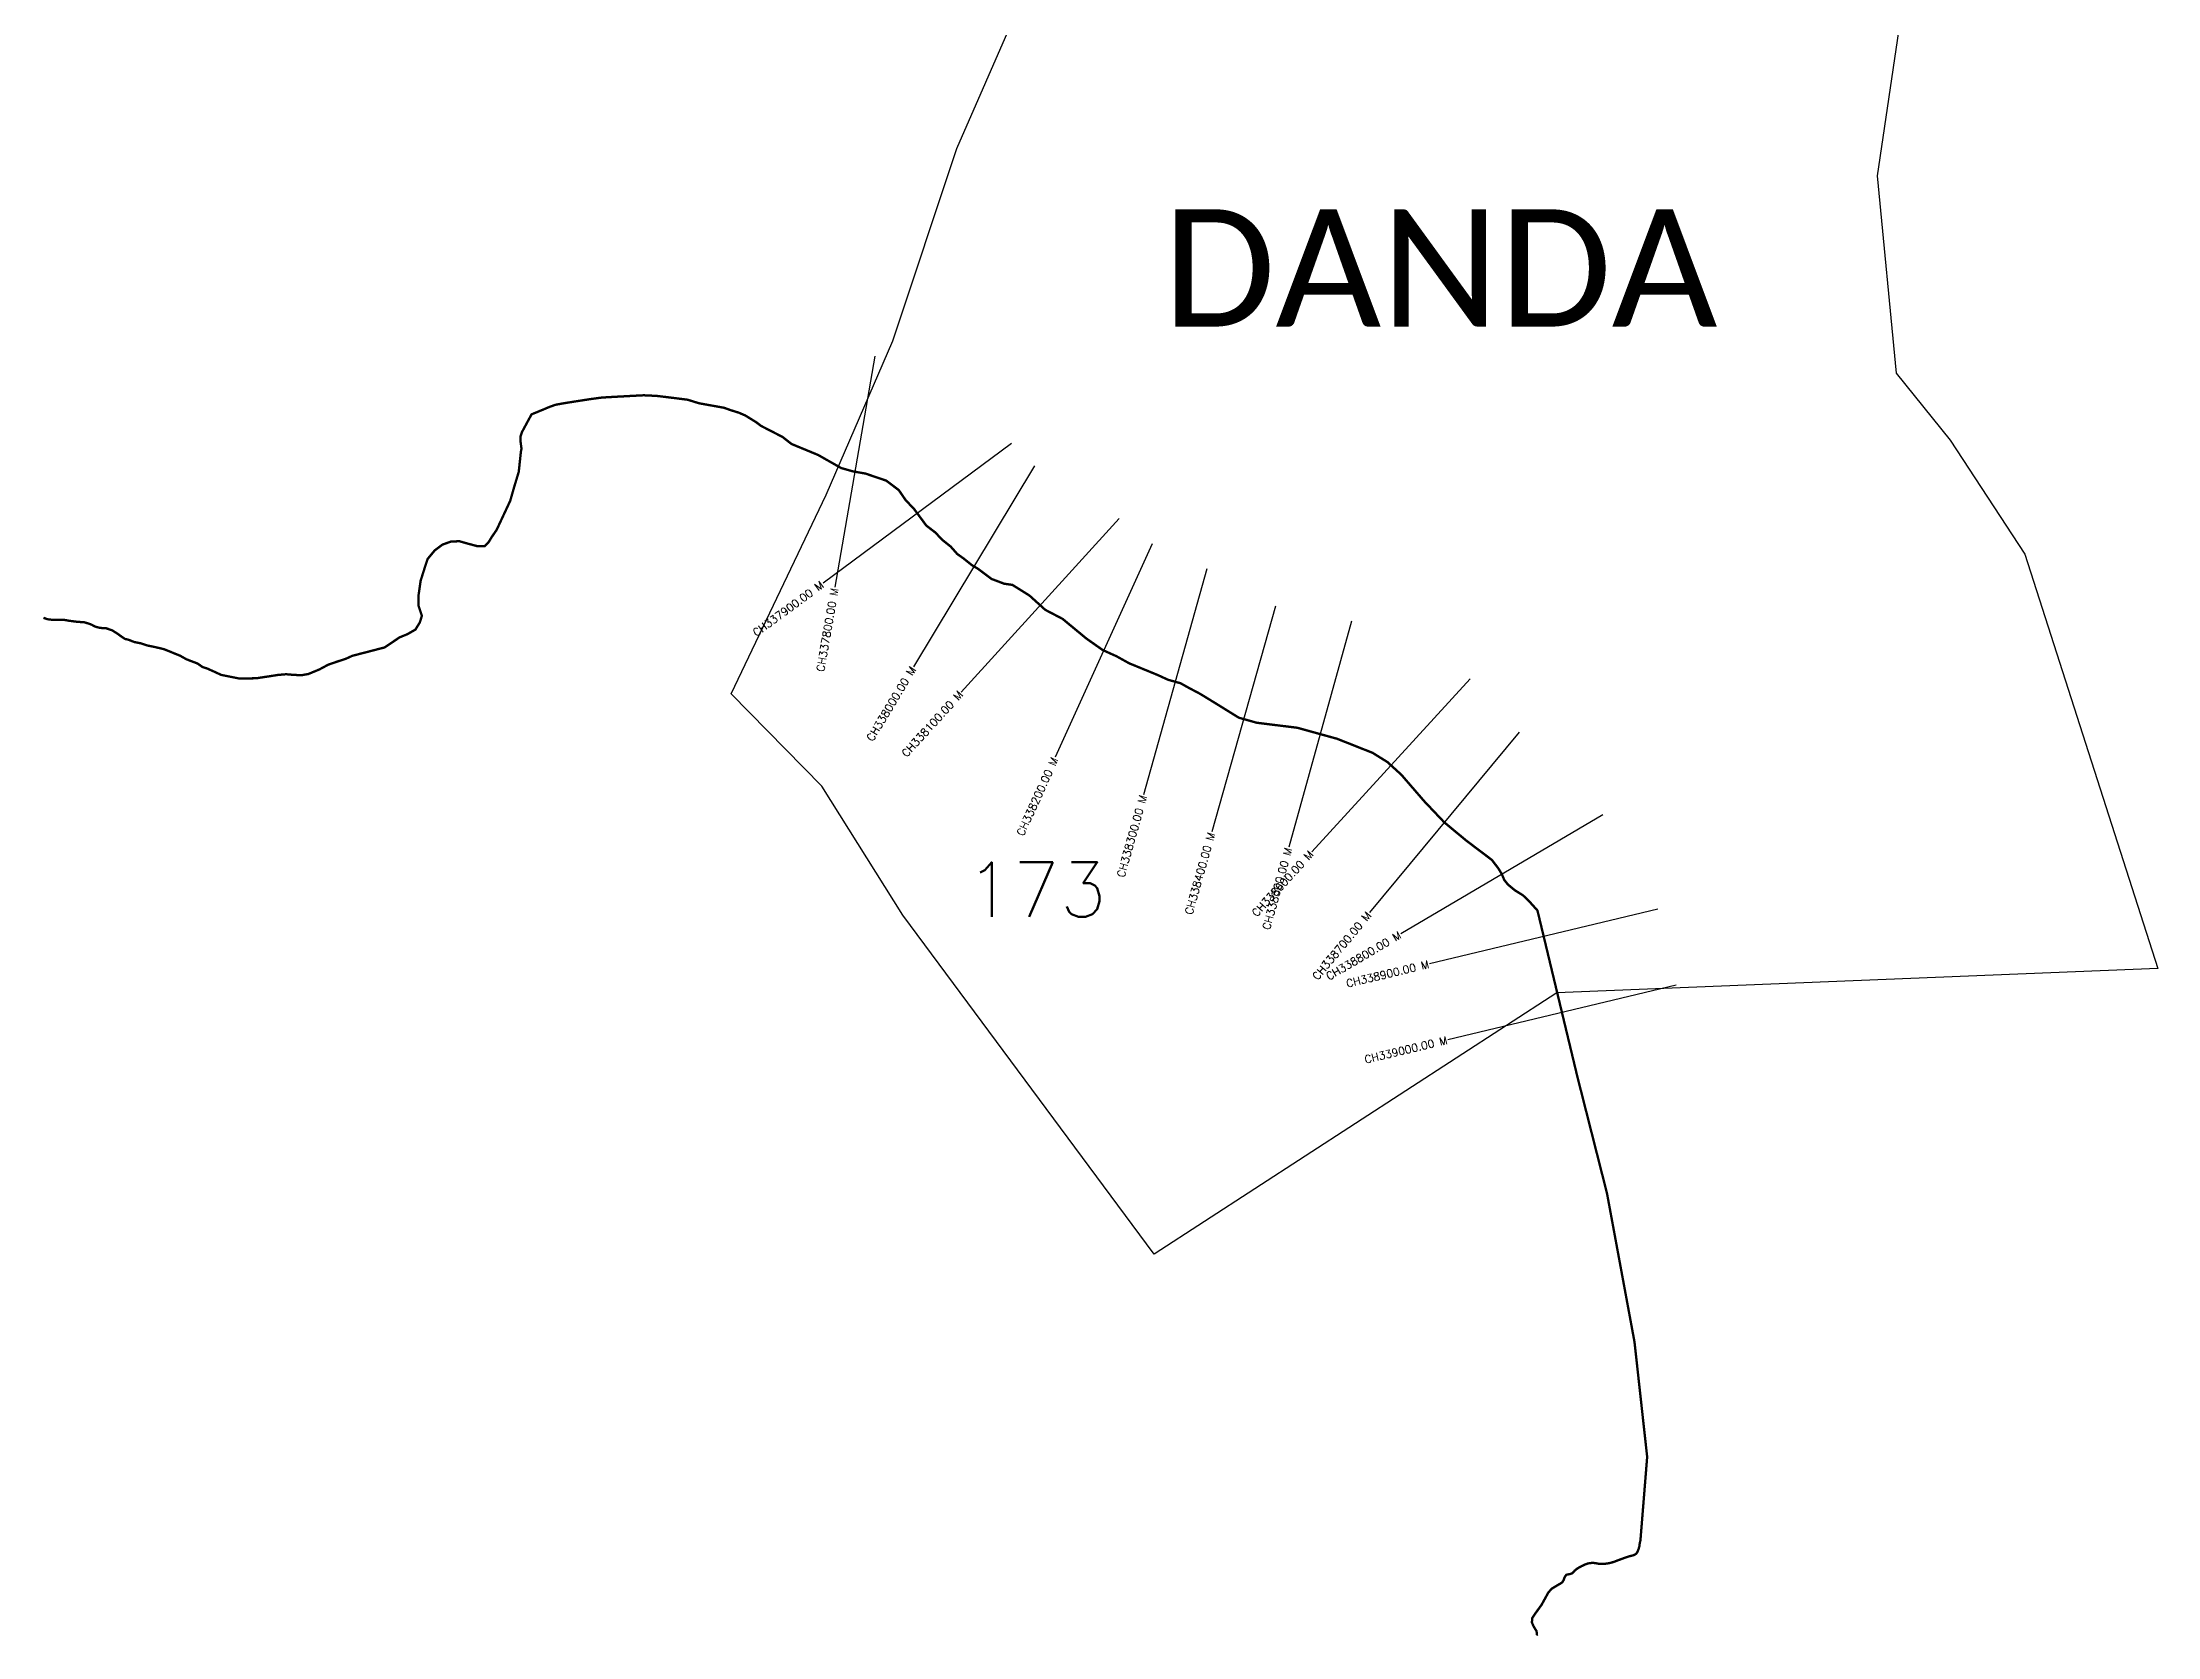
# Model space of a CAD drawing. Header units: metres. Extents: x 290684 to 293390, y 1988877 to 1992957.
# Drawn here: x 290684 to 293390, y 1988877 to 1990917 of the extents above; entities that cross this region are included whole.
import ezdxf
from ezdxf.enums import TextEntityAlignment as Align

# ---------------------------------------------------------------- set-up
doc = ezdxf.new("R2010")
doc.units = ezdxf.units.M
doc.header["$MEASUREMENT"] = 0
for name, color, linetype in [('CS', 134, 'Continuous'), ('CSMark', 6, 'Continuous'), ('NATURALLY PROTECTED', 3, 'Continuous'), ('village', 3, 'Continuous'), ('VILLAGE NAME', 250, 'Continuous')]:
    doc.layers.add(name, color=color, linetype=linetype)
doc.styles.get("Standard").update_dxf_attribs({"font": 'simplex.shx'})

msp = doc.modelspace()

# ---------------------------------------------------------------- linework, layer by layer
at = {"layer": 'CS'}
for p, q in [((291749.1, 1990515.3), (291697.9, 1990219.7)), ((291924, 1990403.5), (291682.8, 1990225.1)), ((291953.1, 1990375), (291798.6, 1990117.9)), ((292061.6, 1990307.5), (291859.6, 1990085.6)), ((292103.7, 1990275.4), (291979.8, 1990002.2)), ((292173.6, 1990243.2), (292092.8, 1989954.3)), ((292261.3, 1990195.5), (292179.9, 1989906.7)), ((292358.5, 1990176.4), (292278.4, 1989887.3)), ((292510.5, 1990102.5), (292307.9, 1989881.3)), ((292573.3, 1990034.2), (292381.5, 1989803.5)), ((292680.3, 1989928.5), (292421.8, 1989776.3)), ((292750.3, 1989807.9), (292458.6, 1989738)), ((292773.7, 1989710.7), (292481.9, 1989640.7))]:
    msp.add_line(p, q, dxfattribs=at)
at = {"layer": 'NATURALLY PROTECTED', "const_width": 3, "flags": 128}
msp.add_lwpolyline([(290685.9, 1990180.6), (290690.8, 1990178.8), (290697.9, 1990177.9), (290705.3, 1990178.1), (290711, 1990178.2), (290718.1, 1990176.9), (290728.7, 1990175.5), (290737.9, 1990174.9), (290743.6, 1990173.2), (290747.4, 1990171.8), (290751.8, 1990169.4), (290757.2, 1990167.9), (290761.2, 1990167.4), (290765.7, 1990167.3), (290773.7, 1990164.6), (290781.2, 1990159.8), (290785.7, 1990156.5), (290790.2, 1990153.5), (290794.4, 1990152.6), (290802.3, 1990149.5), (290810.2, 1990148), (290818.2, 1990145.3), (290828.7, 1990143.1), (290839.9, 1990140.5), (290853.4, 1990135), (290860.8, 1990132), (290868.7, 1990127.5), (290875.8, 1990124.8), (290883.1, 1990122), (290889.1, 1990117.7), (290895, 1990115.8), (290903.9, 1990111.8), (290913.3, 1990107.5), (290924.8, 1990105.2), (290935.3, 1990103.1), (290949.1, 1990103.1), (290958, 1990103.2), (290968.2, 1990104.8), (290975.7, 1990105.9), (290985.1, 1990107.4), (290996.2, 1990108.4), (291006.5, 1990107.5), (291016.2, 1990107.2), (291024.7, 1990108.7), (291031.4, 1990111.5), (291038.7, 1990114.5), (291049.8, 1990120.5), (291061.6, 1990124.6), (291072.4, 1990128.1), (291080.9, 1990132), (291080.9, 1990132), (291096.5, 1990136), (291122.2, 1990142.7), (291132, 1990149.3), (291141.3, 1990155.6), (291151, 1990159.5), (291161.5, 1990165.5), (291167.1, 1990174.5), (291169.8, 1990183.1), (291167.1, 1990191.3), (291165.3, 1990196.7), (291165.5, 1990209.3), (291168.2, 1990228), (291174, 1990246.4), (291177.1, 1990255.8), (291186.3, 1990266.9), (291196.1, 1990274.2), (291207.4, 1990278.3), (291218, 1990278.5), (291228.9, 1990275.4), (291241.2, 1990272.1), (291250, 1990272.1), (291254.7, 1990276.7), (291259.3, 1990284.2), (291265.4, 1990293.1), (291282.7, 1990330.1), (291287.8, 1990347.9), (291293.7, 1990367.4), (291296.4, 1990392.9), (291297.2, 1990396.9), (291296, 1990405.8), (291295.9, 1990412.5), (291297.8, 1990418.2), (291301, 1990424.2), (291306.3, 1990434), (291310.1, 1990440.9), (291326.1, 1990447.5), (291331.7, 1990449.9), (291340.5, 1990453.1), (291350.8, 1990455), (291365.3, 1990457.3), (291383.9, 1990460.2), (291400.1, 1990462.4), (291416, 1990463.3), (291436.3, 1990464.4), (291453.5, 1990465.3), (291470.2, 1990464.5), (291492.4, 1990461.8), (291509.7, 1990459.6), (291524.1, 1990455.1), (291541.3, 1990452), (291556.3, 1990449.3), (291564.6, 1990446.3), (291575.2, 1990443), (291583.5, 1990439.4), (291597.4, 1990430.8), (291603.6, 1990426.1), (291631, 1990412), (291642.5, 1990403), (291676.6, 1990388.9), (291706, 1990372.2), (291721.6, 1990367.8), (291736.9, 1990365.2), (291763.6, 1990356.1), (291779.7, 1990344), (291788.6, 1990331), (291799.2, 1990319.9), (291814.9, 1990298.6), (291826.6, 1990289.6), (291835, 1990280.6), (291846.2, 1990271.6), (291854.4, 1990262.3), (291862.7, 1990256.4), (291873.3, 1990247.9), (291881.3, 1990243.1), (291898.3, 1990230.3), (291914.5, 1990224.2), (291925, 1990222.7), (291946.8, 1990209.1), (291967, 1990190.8), (291989.2, 1990179.2), (292019.7, 1990154), (292040.4, 1990139.4), (292058.1, 1990131.4), (292074.3, 1990122.4), (292110.6, 1990107.5), (292124.1, 1990101.3), (292140, 1990096.9), (292150.7, 1990090.9), (292165.1, 1990083.3), (292185.5, 1990070.8), (292214.5, 1990052.8), (292237.6, 1990046.3), (292289.4, 1990039.9), (292340.3, 1990025.8), (292385.7, 1990007.8), (292398.7, 1989999.7), (292404.7, 1989996), (292422.5, 1989979.7), (292451.9, 1989945.7), (292477.2, 1989919), (292505.4, 1989895.6), (292538.2, 1989870.8), (292546.7, 1989859.7), (292551.1, 1989852.3), (292554, 1989845.2), (292558.8, 1989839.3), (292567.4, 1989832.1), (292578, 1989825.5), (292586.8, 1989816.9), (292596.5, 1989806.1), (292647.6, 1989593.2), (292685.4, 1989444.3), (292720.6, 1989254.1), (292736.8, 1989107), (292728.2, 1989000.4), (292727.2, 1988995.8), (292726.8, 1988992.5), (292725.7, 1988988.8), (292724.4, 1988985.6), (292722.8, 1988983.1), (292719.6, 1988981.2), (292714.2, 1988979.9), (292708.6, 1988978.1), (292703.5, 1988976.2), (292698.3, 1988974.3), (292694.3, 1988972.7), (292689.7, 1988971.4), (292685.7, 1988970.6), (292680.9, 1988970.1), (292675.9, 1988970.1), (292671.3, 1988971), (292668, 1988971.4), (292663.7, 1988971.2), (292660.8, 1988970.6), (292657.4, 1988969.4), (292652.6, 1988967.1), (292648.3, 1988964.7), (292645.7, 1988962.9), (292644.1, 1988961.5), (292642.7, 1988960), (292641.5, 1988958.5), (292639.7, 1988957.6), (292637.3, 1988956.9), (292635.5, 1988956.7), (292633.4, 1988956.1), (292631.9, 1988954.1), (292630.7, 1988951.6), (292630, 1988949.5), (292628.2, 1988946.5), (292625.5, 1988944.7), (292622.9, 1988943.3), (292619.3, 1988941.1), (292615.3, 1988938.7), (292610.6, 1988933.9), (292601.9, 1988918), (292593.6, 1988906.5), (292589.8, 1988900.8), (292589.4, 1988895.2), (292591.4, 1988890.5), (292595.3, 1988884.1), (292595.9, 1988879.2), (292595.6, 1988878.5)], dxfattribs=at)
at = {"layer": 'village', "color": 6}
for points in [[(292495.1, 1992429.1, 0), (292547.2, 1992474.3, 0), (292660.4, 1992547.9, 0), (292780.4, 1992652.8, 0), (292926.1, 1992799.1, 0), (293072.2, 1992956.9, 0), (293116.1, 1992675.4, 0), (293101.3, 1992640, 0), (293130.6, 1992609.9, 0), (293161.9, 1992487.8, 0), (293135.5, 1992346.3, 0), (293100.4, 1992113.1, 0), (293084, 1992037, 0), (293064.6, 1991848.7, 0), (293074.3, 1991704.2, 0), (292998.3, 1991626.4, 0), (292998.1, 1991418.9, 0), (293026.1, 1991410.5, 0), (293038.5, 1991346.2, 0), (293062.9, 1991069, 0), (293060.2, 1990945.2, 0), (293031.1, 1990746.1, 0), (293055.3, 1990493.5, 0)], [(293055.3, 1990493.5, 0), (293124.3, 1990408, 0), (293219.7, 1990262, 0), (293389.7, 1989731.8, 0), (292621.2, 1989700.9, 0), (292106.1, 1989366.6, 0), (291784.9, 1989800.3, 0), (291681.2, 1989965.3, 0), (291565.4, 1990083.5, 0), (291686.9, 1990337.9, 0), (291772.1, 1990534.9, 0), (291853.9, 1990781.2, 0), (291962.3, 1991029.3, 0), (291965.6, 1991081, 0), (291948.4, 1991240.1, 0), (291961.8, 1991371.8, 0), (291973.2, 1991419.6, 0), (292052, 1991623.5, 0), (292095.1, 1991749.7, 0), (292110.8, 1991856.2, 0), (292136.1, 1991971.4, 0), (292205.7, 1992150.1, 0), (292290.3, 1992332.8, 0), (292381.2, 1992421.5, 0)]]:
    msp.add_polyline3d(points, dxfattribs=at)

# ---------------------------------------------------------------- texts
at = {"insert": (291865.6, 1989867.9), "char_height": 70, "attachment_point": 1}
msp.add_mtext_dynamic_manual_height_columns('173', width=95.172, gutter_width=1, heights=[0], dxfattribs=at)
at = {"layer": 'CSMark'}
for s, rotation, p in [('CH337900.00 M', 36.4848, (291681.9, 1990224.5)), ('CH337800.00 M', 80.1777, (291697.7, 1990218.7)), ('CH338000.00 M', 58.9924, (291798, 1990117)), ('CH338100.00 M', 47.6879, (291859, 1990084.9)), ('CH338200.00 M', 65.5986, (291979.4, 1990001.3)), ('CH338300.00 M', 74.3708, (292092.5, 1989953.4)), ('CH338400.00 M', 74.2559, (292179.6, 1989905.7)), ('CH338600.00 M', 47.5031, (292307.2, 1989880.5)), ('CH338500.00 M', 74.5237, (292278.2, 1989886.3)), ('CH338700.00 M', 50.2672, (292380.9, 1989802.7)), ('CH338800.00 M', 30.4774, (292420.9, 1989775.8)), ('CH338900.00 M', 13.4889, (292457.6, 1989737.7)), ('CH339000.00 M', 13.4889, (292481, 1989640.5))]:
    msp.add_text(s, height=10, rotation=rotation, dxfattribs=at).set_placement(p, align=Align.MIDDLE_RIGHT)
at = {"layer": 'VILLAGE NAME', "insert": (292117.5, 1990703.2), "char_height": 150, "attachment_point": 1}
msp.add_mtext_dynamic_manual_height_columns('{\\fCalibri|b0|i0|c0|p34;DANDA}', width=1877.914, gutter_width=1, heights=[0], dxfattribs=at)

doc.saveas('drawing.dxf')
